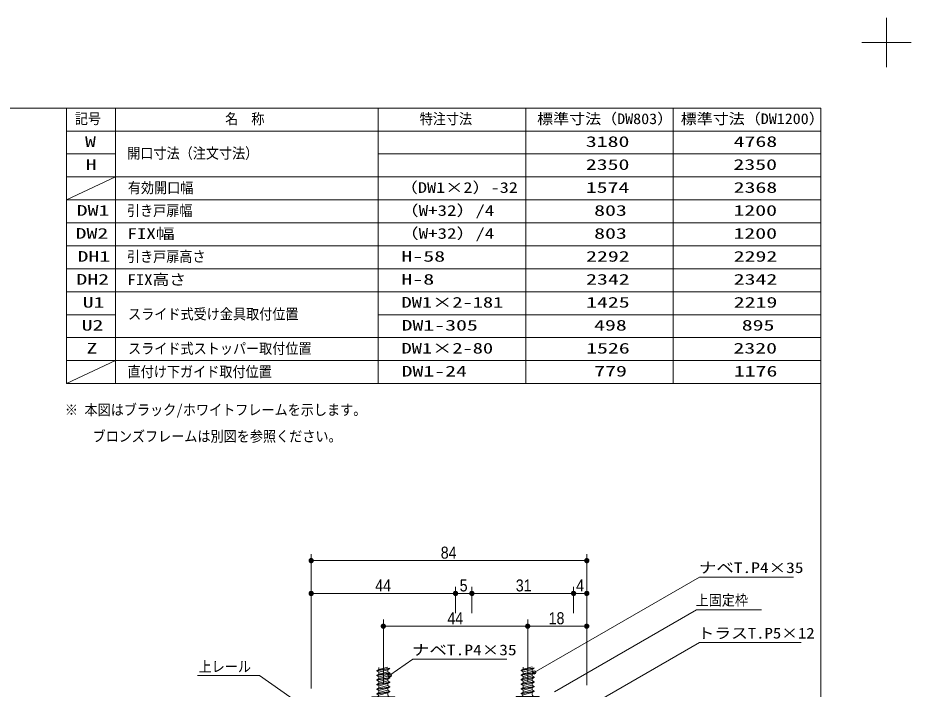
# Model space of a CAD drawing. Units: millimetres, scale not verified, with parts at other scales. Extents: x -6062 to 6062, y -3045 to 3045.
# Drawn here: x -235 to 2488, y 998 to 3045 of the extents above; entities that cross this region are included whole.
import ezdxf
from ezdxf.enums import TextEntityAlignment as Align

# ---------------------------------------------------------------- set-up
doc = ezdxf.new("R2010")
doc.units = ezdxf.units.MM
doc.header["$LTSCALE"] = 20
for name, color, linetype, lineweight in [('0-0_2寸法-1', 7, 'Continuous', 9), ('0-1_0', 7, 'Continuous', 9), ('0-3_2寸法-3', 7, 'Continuous', 9), ('0-4_3一般', 7, 'Continuous', 9), ('0-5_1図面枠', 7, 'Continuous', 9)]:
    doc.layers.add(name, color=color, linetype=linetype, lineweight=lineweight)
doc.styles.add('ＭＳ ゴシック', font='')
doc.styles.add('ＭＳ Ｐゴシック', font='')
doc.styles.get('ＭＳ ゴシック').set_extended_font_data('MS Gothic')
doc.styles.get('ＭＳ Ｐゴシック').set_extended_font_data('MS PGothic')

# ---------------------------------------------------------------- blocks, each defined once
blk = doc.blocks.new('グループ-39')
at = {"layer": '0-4_3一般'}
for p, q in [((61723.7, 21098.2), (62523.7, 21239.6)), ((62403.7, 21335.5), (61843.7, 21194.2)), ((61843.7, 21311.6), (61843.7, 21194.2)), ((62403.7, 21170.3), (62523.7, 21239.6)), ((61723.7, 21098.2), (61723.7, 21124.9)), ((62523.7, 20983.6), (61723.7, 20842.2)), ((61723.7, 20842.2), (61843.7, 20911.5)), ((61723.7, 20815.6), (61723.7, 20842.2)), ((61723.7, 20815.6), (61843.7, 20746.3)), ((61843.7, 21029), (61843.7, 20911.5)), ((61843.7, 20746.3), (62403.7, 20887.6)), ((62403.7, 20770.2), (61843.7, 20628.9)), ((61843.7, 20746.3), (61843.7, 20628.9)), ((62403.7, 21170.3), (62403.7, 21052.9)), ((62403.7, 20887.6), (62523.7, 20956.9)), ((62403.7, 20887.6), (62403.7, 20770.2)), ((62523.7, 20700.9), (62403.7, 20770.2)), ((62523.7, 20674.2), (62523.7, 20700.9)), ((61723.7, 20532.9), (62523.7, 20674.2)), ((61723.7, 20532.9), (61723.7, 20559.6)), ((62523.7, 20418.2), (61723.7, 20276.9)), ((61723.7, 20276.9), (61843.7, 20346.2)), ((61723.7, 20250.2), (61723.7, 20276.9)), ((61723.7, 20250.2), (61843.7, 20181)), ((61843.7, 20463.6), (61843.7, 20346.2)), ((61843.7, 20181), (62403.7, 20322.3)), ((62403.7, 20204.9), (61843.7, 20063.5)), ((61843.7, 20181), (61843.7, 20063.5)), ((62403.7, 20605), (62523.7, 20674.2)), ((62403.7, 20605), (62403.7, 20487.5)), ((62403.7, 20322.3), (62523.7, 20391.6)), ((62403.7, 20322.3), (62403.7, 20204.9)), ((62523.7, 20135.6), (62403.7, 20204.9)), ((61723.7, 19967.6), (62523.7, 20108.9)), ((61723.7, 19967.6), (61723.7, 19994.2)), ((62523.7, 19852.9), (61723.7, 19711.6)), ((61723.7, 19711.6), (61843.7, 19780.9)), ((61723.7, 19684.9), (61723.7, 19711.6)), ((61723.7, 19684.9), (61843.3, 19615.9)), ((61843.3, 19615.9), (61843.7, 19615.6)), ((61843.7, 19898.3), (61843.7, 19780.9)), ((61843.7, 19615.6), (62403.7, 19757)), ((62403.7, 20039.6), (62523.7, 20108.9)), ((62403.7, 20039.6), (62403.7, 19922.2)), ((62403.7, 19757), (62523.7, 19826.2)), ((62403.7, 19757), (62403.7, 19624.9)), ((62523.7, 20108.9), (62523.7, 20135.6)), ((61743.7, 19524.9), (62503.7, 19524.9)), ((62503.7, 19524.9), (62823.7, 19524.9)), ((62823.7, 19524.9), (62823.7, 19380.4)), ((62123.7, 19004.9), (62123.7, 18908.3))]:
    blk.add_line(p, q, dxfattribs=at)
for points in [[(62523.7, 21266.2), (61723.7, 21124.9), (61843.7, 21194.2)], [(61723.7, 21098.2), (61843.7, 21029), (62403.7, 21170.3)], [(61723.7, 20815.6), (62523.7, 20956.9), (62523.7, 20983.6)], [(62523.7, 20700.9), (61723.7, 20559.6), (61843.7, 20628.9)], [(62523.7, 20983.6), (62403.7, 21052.9), (61843.7, 20911.5)], [(61723.7, 20532.9), (61843.7, 20463.6), (62403.7, 20605)], [(61723.7, 20250.2), (62523.7, 20391.6), (62523.7, 20418.2)], [(62523.7, 20418.2), (62403.7, 20487.5), (61843.7, 20346.2)], [(62523.7, 20135.6), (61723.7, 19994.2), (61843.7, 20063.5)], [(61723.7, 19967.6), (61843.7, 19898.3), (62403.7, 20039.6)], [(61723.7, 19684.9), (62523.7, 19826.2), (62523.7, 19852.9)], [(62523.7, 19852.9), (62403.7, 19922.2), (61843.7, 19780.9)], [(61423.7, 19380.4), (61423.7, 19524.9), (61743.7, 19524.9)]]:
    blk.add_lwpolyline(points, dxfattribs=at)
for centre, radius, start, end in [((61743.7, 19624.9), 100, 312.40515, 354.8103), ((62503.7, 19624.9), 100, 180, 225), ((61623.7, 19380.4), 200, 180, 205.65891), ((61623.7, 19380.4), 200, 205.65891, 231.31781), ((62123.7, 20004.9), 1000, 231.31781, 250.65891), ((61743.7, 19624.9), 100, 270, 312.40515), ((62123.7, 20004.9), 1000, 250.65891, 270), ((62123.7, 20004.9), 1000, 270, 289.34109), ((62503.7, 19624.9), 100, 225, 270), ((62123.7, 20004.9), 1000, 289.34109, 308.68219), ((62623.7, 19380.4), 200, 308.68219, 334.34109), ((62623.7, 19380.4), 200, 334.34109, 0)]:
    blk.add_arc(centre, radius, start, end, dxfattribs=at)
blk = doc.blocks.new('グループ-40')
at = {"layer": '0-4_3一般'}
for p, q in [((53723.7, 21246.2), (52923.7, 21104.9)), ((53603.7, 21315.5), (53043.7, 21174.2)), ((53043.7, 21291.6), (53043.7, 21174.2)), ((52923.7, 21078.2), (53723.7, 21219.6)), ((52923.7, 21104.9), (53043.7, 21174.2)), ((52923.7, 21078.2), (52923.7, 21104.9)), ((52923.7, 21078.2), (53043.7, 21009)), ((52923.7, 20795.6), (53723.7, 20936.9)), ((52923.7, 20795.6), (52923.7, 20822.2)), ((53043.7, 21009), (53603.7, 21150.3)), ((53603.7, 21032.9), (53043.7, 20891.5)), ((53043.7, 21009), (53043.7, 20891.5)), ((53043.7, 20726.3), (53043.7, 20608.9)), ((53603.7, 21150.3), (53723.7, 21219.6)), ((53603.7, 21150.3), (53603.7, 21032.9)), ((53723.7, 20963.6), (53603.7, 21032.9)), ((53603.7, 20867.6), (53723.7, 20936.9)), ((53603.7, 20867.6), (53603.7, 20750.2)), ((53723.7, 20936.9), (53723.7, 20963.6)), ((53723.7, 20680.9), (52923.7, 20539.6)), ((52923.7, 20539.6), (53043.7, 20608.9)), ((52923.7, 20512.9), (52923.7, 20539.6)), ((52923.7, 20512.9), (53043.7, 20443.6)), ((52923.7, 20230.2), (53723.7, 20371.6)), ((52923.7, 20230.2), (52923.7, 20256.9)), ((53043.7, 20443.6), (53603.7, 20585)), ((53603.7, 20467.5), (53043.7, 20326.2)), ((53043.7, 20443.6), (53043.7, 20326.2)), ((53043.7, 20161), (53043.7, 20043.5)), ((53603.7, 20585), (53723.7, 20654.2)), ((53603.7, 20585), (53603.7, 20467.5)), ((53723.7, 20398.2), (53603.7, 20467.5)), ((53603.7, 20302.3), (53723.7, 20371.6)), ((53603.7, 20302.3), (53603.7, 20184.9)), ((53723.7, 20371.6), (53723.7, 20398.2)), ((53723.7, 20115.6), (52923.7, 19974.2)), ((52923.7, 19974.2), (53043.7, 20043.5)), ((52923.7, 19947.6), (52923.7, 19974.2)), ((52923.7, 19947.6), (53043.7, 19878.3)), ((52923.7, 19664.9), (53723.7, 19806.2)), ((52923.7, 19664.9), (52923.7, 19691.6)), ((52923.7, 19664.9), (53043.3, 19595.9)), ((53043.7, 19878.3), (53603.7, 20019.6)), ((53603.7, 19902.2), (53043.7, 19760.9)), ((53043.7, 19878.3), (53043.7, 19760.9)), ((53043.7, 19595.6), (53603.7, 19737)), ((53603.7, 20019.6), (53723.7, 20088.9)), ((53603.7, 20019.6), (53603.7, 19902.2)), ((53723.7, 19832.9), (53603.7, 19902.2)), ((53603.7, 19737), (53723.7, 19806.2)), ((53603.7, 19737), (53603.7, 19604.9)), ((53723.7, 19806.2), (53723.7, 19832.9)), ((52623.7, 19504.9), (52943.7, 19504.9)), ((52623.7, 19360.4), (52623.7, 19504.9)), ((53043.3, 19595.9), (53043.7, 19595.6)), ((54023.7, 19504.9), (54023.7, 19360.4)), ((53323.7, 18984.9), (53323.7, 18888.3))]:
    blk.add_line(p, q, dxfattribs=at)
for points in [[(53723.7, 20963.6), (52923.7, 20822.2), (53043.7, 20891.5)], [(52923.7, 20795.6), (53043.7, 20726.3), (53603.7, 20867.6)], [(53723.7, 20680.9), (53603.7, 20750.2), (53043.7, 20608.9)], [(52923.7, 20512.9), (53723.7, 20654.2), (53723.7, 20680.9)], [(53723.7, 20398.2), (52923.7, 20256.9), (53043.7, 20326.2)], [(52923.7, 20230.2), (53043.7, 20161), (53603.7, 20302.3)], [(53723.7, 20115.6), (53603.7, 20184.9), (53043.7, 20043.5)], [(52923.7, 19947.6), (53723.7, 20088.9), (53723.7, 20115.6)], [(53723.7, 19832.9), (52923.7, 19691.6), (53043.7, 19760.9)], [(52943.7, 19504.9), (53703.7, 19504.9), (54023.7, 19504.9)]]:
    blk.add_lwpolyline(points, dxfattribs=at)
for centre, radius, start, end in [((52823.7, 19360.4), 200, 180, 205.65891), ((52823.7, 19360.4), 200, 205.65891, 231.31781), ((53323.7, 19984.9), 1000, 231.31781, 250.65891), ((52943.7, 19604.9), 100, 270, 312.40515), ((52943.7, 19604.9), 100, 312.40515, 354.8103), ((53703.7, 19604.9), 100, 180, 225), ((53703.7, 19604.9), 100, 225, 270), ((53323.7, 19984.9), 1000, 289.34109, 308.68219), ((53823.7, 19360.4), 200, 308.68219, 334.34109), ((53823.7, 19360.4), 200, 334.34109, 0), ((53323.7, 19984.9), 1000, 250.65891, 270), ((53323.7, 19984.9), 1000, 270, 289.34109)]:
    blk.add_arc(centre, radius, start, end, dxfattribs=at)
blk = doc.blocks.new('グループ-56')
at = {"layer": '0-4_3一般'}
for name in ['グループ-40', 'グループ-39']:
    blk.add_blockref(name, (0, 0), dxfattribs=at)
blk = doc.blocks.new('グループ-57')
at = {"layer": '0-4_3一般'}
blk.add_blockref('グループ-56', (0, 0), dxfattribs=at)
blk = doc.blocks.new('_Dot')
at = {"layer": '0-1_0'}
for p, q in [((-10, 0), (-20, 0)), ((9.78, 2), (-9.78, 2)), ((7.99, 6), (-7.99, 6)), ((9.16, -3.98), (-9.16, -3.98)), ((6, -7.98), (-6, -7.98))]:
    blk.add_line(p, q, dxfattribs=at)
for points in [[(10, 0), (9.92, 1.25), (9.69, 2.49), (9.3, 3.68), (8.76, 4.82), (8.09, 5.88), (7.29, 6.85), (6.37, 7.71), (5.36, 8.44), (4.26, 9.05), (3.09, 9.51), (1.87, 9.82), (0.63, 9.98), (-0.63, 9.98), (-1.87, 9.82), (-3.09, 9.51), (-4.26, 9.05), (-5.36, 8.44), (-6.37, 7.71), (-7.29, 6.85), (-8.09, 5.88), (-8.76, 4.82), (-9.3, 3.68), (-9.69, 2.49), (-9.92, 1.25), (-10, 0), (0, 0)], [(-10, 0), (-9.92, -1.25), (-9.69, -2.49), (-9.3, -3.68), (-8.76, -4.82), (-8.09, -5.88), (-7.29, -6.85), (-6.37, -7.71), (-5.36, -8.44), (-4.26, -9.05), (-3.09, -9.51), (-1.87, -9.82), (-0.63, -9.98), (0.63, -9.98), (1.87, -9.82), (3.09, -9.51), (4.26, -9.05), (5.36, -8.44), (6.37, -7.71), (7.29, -6.85), (8.09, -5.88), (8.76, -4.82), (9.3, -3.68), (9.69, -2.49), (9.92, -1.25), (10, 0), (0, 0)]]:
    blk.add_lwpolyline(points, close=True, dxfattribs=at)
blk = doc.blocks.new('グループ-70')
at = {"layer": '0-5_1図面枠'}
for p, q in [((84000, 57900), (84000, 60900)), ((85500, 59400), (82500, 59400))]:
    blk.add_line(p, q, dxfattribs=at)
blk = doc.blocks.new('グループ-72')
at = {"layer": '0-5_1図面枠'}
blk.add_lwpolyline([(-80000, 55400), (80000, 55400), (80000, -55400), (-80000, -55400)], close=True, dxfattribs=at)
blk = doc.blocks.new('図面枠')
at = {"layer": '0-5_1図面枠'}
for name in ['グループ-70', 'グループ-72']:
    blk.add_blockref(name, (0, 0), dxfattribs=at)

msp = doc.modelspace()

# ---------------------------------------------------------------- linework, layer by layer
at = {"layer": '0-0_2寸法-1'}
for p, q in [((658.68, 1310.25), (658.68, 1410.25)), ((671.4, 1390.25), (1485.97, 1390.25)), ((1498.68, 1310.25), (1498.68, 1410.25)), ((658.68, 1000.25), (658.68, 1310.25)), ((1098.68, 1230.25), (1098.68, 1310.25)), ((1098.68, 1230.25), (1098.68, 1310.25)), ((1148.68, 1230.25), (1148.68, 1310.25)), ((1148.68, 1230.25), (1148.68, 1310.25)), ((1458.68, 1230.25), (1458.68, 1310.25)), ((1458.68, 1230.25), (1458.68, 1310.25)), ((1498.68, 1210.25), (1498.68, 1310.25)), ((671.4, 1290.25), (1085.97, 1290.25)), ((1111.4, 1290.25), (1135.97, 1290.25)), ((1445.97, 1290.25), (1161.4, 1290.25)), ((1471.4, 1290.25), (1485.97, 1290.25)), ((878.68, 1016.34), (878.68, 1210.25)), ((1318.68, 1021.91), (1318.68, 1210.25)), ((1318.68, 1021.91), (1318.68, 1210.25)), ((1498.68, 1010.25), (1498.68, 1210.25)), ((1305.97, 1190.25), (891.4, 1190.25)), ((1331.4, 1190.25), (1485.97, 1190.25))]:
    msp.add_line(p, q, dxfattribs=at)
at = {"layer": '0-3_2寸法-3'}
for p, q in [((903.58, 1041.77), (893.79, 1041.77)), ((902.68, 1037.77), (894.69, 1037.77)), ((898.87, 1045.77), (898.5, 1045.77)), ((898.87, 1045.77), (898.5, 1045.77)), ((1343.58, 1050.17), (1333.79, 1050.17)), ((1342.68, 1046.17), (1334.69, 1046.17)), ((1338.86, 1054.17), (1338.51, 1054.17)), ((1338.86, 1054.17), (1338.51, 1054.17))]:
    msp.add_line(p, q, dxfattribs=at)
for points in [[(1338.68, 1049.18), (1842.83, 1340.25), (2129.13, 1340.25)], [(1400.68, 990.25), (1833.7, 1240.25), (2031.25, 1240.25)], [(1305.75, 830.25), (1842.69, 1140.25), (2152.33, 1140.25)], [(898.68, 1040.78), (968.34, 1089.56), (1254.64, 1089.56)], [(658.68, 929.74), (500.86, 1040.25), (312.57, 1040.25)]]:
    msp.add_lwpolyline(points, dxfattribs=at)
for centre in [(898.68, 1040.78), (898.68, 1040.78), (1338.68, 1049.18), (1338.68, 1049.18)]:
    msp.add_circle(centre, 5.01, dxfattribs=at)
at = {"layer": '0-5_1図面枠'}
for p, q in [((62.5, 2770), (62.5, 1930)), ((862.5, 2770), (862.5, 1930)), ((1312.5, 2770), (1312.5, 1930)), ((1762.5, 2770), (1762.5, 1930)), ((2212.5, 2700), (-87.5, 2700)), ((62.5, 2630), (-87.5, 2630)), ((2212.5, 2630), (862.5, 2630)), ((2212.5, 2560), (-87.5, 2560)), ((62.5, 2560), (-87.5, 2490)), ((2212.5, 2490), (-87.5, 2490)), ((2212.5, 2420), (-87.5, 2420)), ((2212.5, 2420), (-87.5, 2420)), ((2212.5, 2350), (-87.5, 2350)), ((2212.5, 2350), (-87.5, 2350)), ((2212.5, 2280), (-87.5, 2280)), ((2212.5, 2280), (-87.5, 2280)), ((2212.5, 2210), (-87.5, 2210)), ((62.5, 2140), (-87.5, 2140)), ((2212.5, 2140), (862.5, 2140)), ((2212.5, 2070), (-87.5, 2070)), ((62.5, 2000), (-87.5, 1930)), ((2212.5, 2000), (-87.5, 2000))]:
    msp.add_line(p, q, dxfattribs=at)
msp.add_lwpolyline([(-87.5, 2770), (2212.5, 2770), (2212.5, 1930), (-87.5, 1930)], close=True, dxfattribs=at)

# ---------------------------------------------------------------- block references
at = {"layer": '0-0_2寸法-1', "xscale": 0.6356201, "yscale": 0.6356201, "rotation": 180}
for p in [(658.68, 1390.25), (658.68, 1290.25), (1098.68, 1290.25), (1148.68, 1290.25), (1458.68, 1290.25), (878.68, 1190.25), (1318.68, 1190.25)]:
    msp.add_blockref('_Dot', p, dxfattribs=at)
at = {"layer": '0-0_2寸法-1', "xscale": 0.6356201, "yscale": 0.6356201}
for p in [(1498.68, 1390.25), (1098.68, 1290.25), (1148.68, 1290.25), (1458.68, 1290.25), (1498.68, 1290.25), (1318.68, 1190.25), (1498.68, 1190.25)]:
    msp.add_blockref('_Dot', p, dxfattribs=at)
at = {"layer": '0-4_3一般', "xscale": 0.05, "yscale": 0.05}
msp.add_blockref('グループ-57', (-1787.5, 0), dxfattribs=at)
at = {"layer": '0-5_1図面枠', "xscale": 0.05, "yscale": 0.05}
msp.add_blockref('図面枠', (-1787.5, 0), dxfattribs=at)

# ---------------------------------------------------------------- texts
at = {"layer": '0-0_2寸法-1', "style": 'ＭＳ Ｐゴシック', "width": 0.9}
for s, p in [('84', (1053.7, 1385.19)), ('44', (853.99, 1285.19)), ('5', (1111.39, 1285.19)), ('31', (1282.46, 1285.29)), ('4', (1466.29, 1285.19)), ('44', (1073.99, 1185.19)), ('18', (1382.65, 1185.29))]:
    msp.add_text(s, height=36.66, dxfattribs=at).set_placement(p, align=Align.BOTTOM_LEFT)
at = {"layer": '0-3_2寸法-3', "style": 'ＭＳ ゴシック'}
for s, width, p in [('ナベT.P4×35', 1.2, (1840.32, 1342.64)), ('上固定枠', 0.9, (1830.41, 1243.59)), ('トラスT.P5×12', 1.15, (1836.53, 1143.01)), ('ナベT.P4×35', 1.2, (965.84, 1091.95)), ('上レール', 0.9, (315.46, 1041.08))]:
    msp.add_text(s, height=32.55, dxfattribs=dict(at, width=width)).set_placement(p, align=Align.BOTTOM_LEFT)
at = {"layer": '0-5_1図面枠', "style": 'ＭＳ ゴシック'}
for s, width, p in [('記号', 0.9, (-61.77, 2711.64)), ('名\u3000称', 0.9, (396.3, 2711.07)), ('特注寸法', 0.9, (989.42, 2711.15)), ('標準寸法（DW803）', 1.1, (1347.3, 2711.35)), ('標準寸法（DW1200）', 1.1, (1785, 2711.35)), ('W', 1.5, (-30.75, 2641.83)), ('3180', 1.5, (1495.86, 2641.74)), ('4768', 1.5, (1946.43, 2641.83)), ('開口寸法（注文寸法）', 0.9, (97.9, 2606.25)), ('H', 1.5, (-28.25, 2571.83)), ('2350', 1.5, (1495.86, 2571.74)), ('2350', 1.5, (1945.86, 2571.74)), ('有効開口幅', 0.9, (99.79, 2500.98)), ('（DW1×2）-32', 1.25, (928.67, 2501.64)), ('1574', 1.5, (1495.66, 2501.74)), ('2368', 1.5, (1946.43, 2501.83)), ('引き戸扉幅', 0.9, (97.12, 2431.35)), ('（W+32）/4', 1.3, (928.67, 2431.64)), ('DW1', 1.5, (-56.02, 2431.74)), ('803', 1.5, (1521.23, 2431.74)), ('1200', 1.5, (1945.86, 2431.74)), ('DW2', 1.5, (-59.38, 2361.83)), ('FIX幅', 1.3, (98.64, 2361.07)), ('（W+32）/4', 1.3, (928.67, 2361.64)), ('803', 1.5, (1521.23, 2361.74)), ('1200', 1.5, (1945.86, 2361.74)), ('DH1', 1.5, (-53.51, 2291.74)), ('引き戸扉高さ', 0.9, (97.12, 2291.17)), ('H-58', 1.5, (934.05, 2291.83)), ('2292', 1.5, (1496.64, 2291.83)), ('2292', 1.5, (1946.64, 2291.83)), ('DH2', 1.5, (-56.88, 2221.83)), ('FIX高さ', 1.15, (98.64, 2220.88)), ('H-8', 1.5, (934.05, 2221.83)), ('2342', 1.5, (1496.64, 2221.83)), ('2342', 1.5, (1946.64, 2221.83)), ('U1', 1.5, (-37.65, 2151.74)), ('DW1×2-181', 1.4, (934.22, 2151.74)), ('1425', 1.5, (1496.64, 2151.74)), ('2219', 1.5, (1946.84, 2151.74)), ('スライド式受け金具取付位置', 0.9, (100.57, 2115.97)), ('U2', 1.5, (-41.02, 2081.83)), ('DW1-305', 1.5, (934.22, 2081.74)), ('498', 1.5, (1521.03, 2081.83)), ('895', 1.5, (1971.23, 2081.83)), ('Z', 1.5, (-26.23, 2011.83)), ('スライド式ストッパー取付位置', 0.9, (100.57, 2010.78)), ('DW1×2-80', 1.4, (934.22, 2011.74)), ('1526', 1.5, (1496.84, 2011.74)), ('2320', 1.5, (1945.86, 2011.74)), ('直付け下ガイド取付位置', 0.9, (99.05, 1940.2)), ('DW1-24', 1.5, (934.22, 1941.74)), ('779', 1.5, (1521.43, 1941.83)), ('1176', 1.5, (1946.84, 1941.74)), ('※ 本図はブラック/ホワイトフレームを示します。', 0.9, (-92.1, 1823.88)), ('\u3000  ブロンズフレームは別図を参照ください。', 0.9, (-87.5, 1743.14))]:
    msp.add_text(s, height=32.55, dxfattribs=dict(at, width=width)).set_placement(p, align=Align.BOTTOM_LEFT)

doc.saveas('drawing.dxf')
